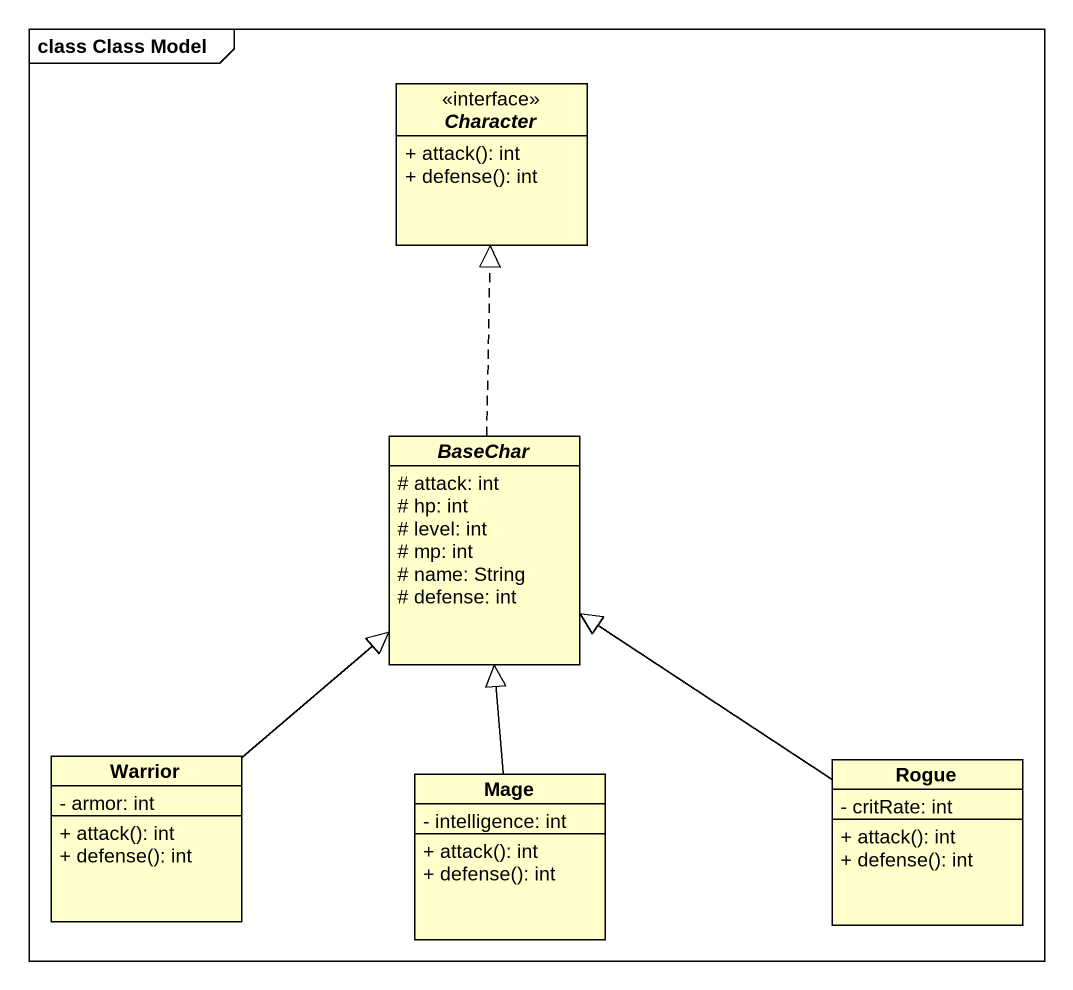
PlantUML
@startuml
mainframe class Class Model
hide circle
hide empty members
skinparam classAttributeIconSize 0
interface Character <<interface>> {
  + attack(): int
  + defense(): int
}
abstract class BaseChar {
  # attack: int
  # hp: int
  # level: int
  # mp: int
  # name: String
  # defense: int
}
class Warrior {
  - armor: int
  + attack(): int
  + defense(): int
}
class Mage {
  - intelligence: int
  + attack(): int
  + defense(): int
}
class Rogue {
  - critRate: int
  + attack(): int
  + defense(): int
}
BaseChar .up.|> Character
Warrior -up-|> BaseChar
Mage -up-|> BaseChar
Rogue -up-|> BaseChar
@enduml
